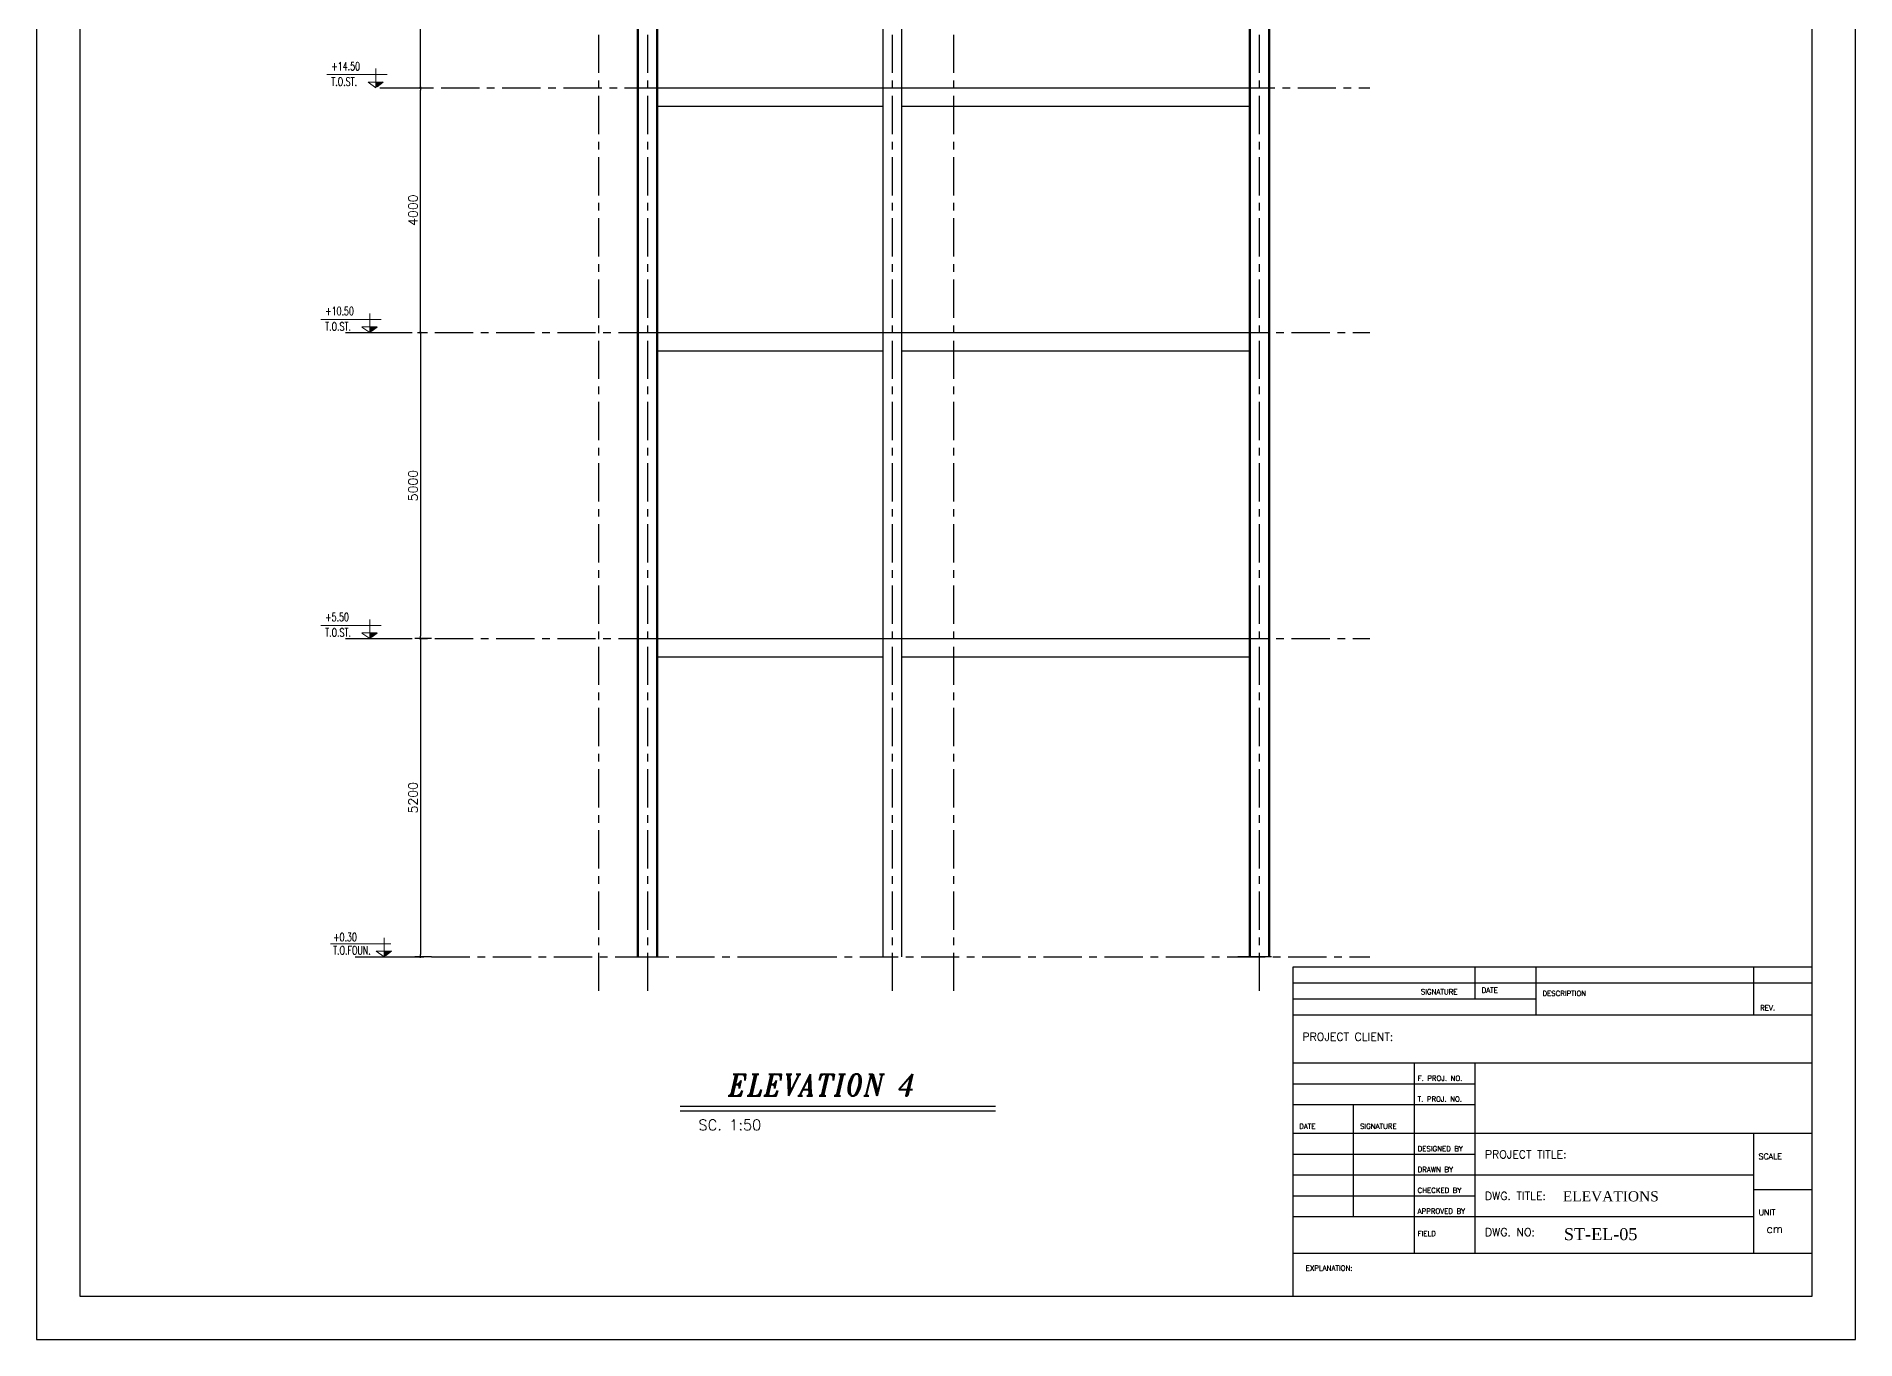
# Model space of a CAD drawing. Header units: inches. Extents: x 1387 to 2676, y -3554 to -2136.
# Drawn here: x 2520.3 to 2579.7, y -3337.5 to -3294.9 of the extents above; entities that cross this region are included whole.
import ezdxf

# ---------------------------------------------------------------- set-up
doc = ezdxf.new("R2010")
doc.units = ezdxf.units.IN
doc.header["$MEASUREMENT"] = 0
doc.linetypes.add('CENTER', pattern=[2, 1.25, -0.25, 0.25, -0.25])
doc.linetypes.add('HIDDEN', pattern=[0.375, 0.25, -0.125])
for name, color, linetype in [('1', 1, 'Continuous'), ('2H', 2, 'HIDDEN'), ('3', 3, 'HIDDEN'), ('3G', 3, 'Continuous'), ('4C', 4, 'Continuous'), ('6M', 6, 'Continuous'), ('AXE', 1, 'CENTER'), ('D', 1, 'Continuous'), ('DIM', 8, 'Continuous'), ('Layer4', 118, 'Continuous'), ('LEVEL', 3, 'HIDDEN'), ('Pich', 2, 'Continuous')]:
    doc.layers.add(name, color=color, linetype=linetype)
doc.layers.add('2', color=2, linetype='Continuous', lineweight=9)
doc.styles.add('ITALICT', font='italict')
doc.styles.add('ROMANS', font='ROMANS')
doc.styles.add('ROMANT', font='romant')
doc.styles.add('style1', font='times.ttf')
doc.dimstyles.new('1-50-2', dxfattribs={"dimtxt": 0.3, "dimasz": 0.08, "dimexe": 0.18, "dimexo": 0.0625, "dimgap": 0.09, "dimtad": 1, "dimdec": 0, "dimlfac": 500, "dimdsep": 46, "dimtxsty": 'ROMANT', "dimblk": 'DOT', "dimcen": 0.09, "dimclrd": 1, "dimclre": 1, "dimclrt": 3, "dimadec": 0, "dimazin": 0, "dimtfac": 1, "dimtdec": 0, "dimtix": 1, "dimtofl": 0, "dimtmove": 2, "dimatfit": 3, "dimldrblk": 'DOT', "dimfxl": 1, "dimtolj": 1, "dimarcsym": 0})

# ---------------------------------------------------------------- blocks, each defined once
blk = doc.blocks.new('DOT')
at = {"layer": 'DIM', "color": 0, "linetype": 'ByBlock'}
blk.add_line((-0.5, 0), (-1, 0), dxfattribs=at)
at = {"layer": 'DIM', "color": 0, "linetype": 'ByBlock', "const_width": 0.5}
blk.add_lwpolyline([(-0.25, 0, 1), (0.25, 0, 1)], format="xyb", close=True, dxfattribs=at)
blk = doc.blocks.new('*D2774')
at = {"layer": 'Defpoints', "color": 0, "transparency": 16777216}
for p in [(2532.643, -3296.568), (2532.804, -3296.568), (2532.643, -3304.568)]:
    blk.add_point(p, dxfattribs=at)
at = {"layer": 'Pich', "color": 1, "lineweight": -2, "transparency": 16777216}
for p, q in [((2532.705, -3296.568), (2532.984, -3296.568)), ((2532.804, -3304.488), (2532.804, -3296.648)), ((2532.705, -3304.568), (2532.984, -3304.568))]:
    blk.add_line(p, q, dxfattribs=at)
at = {"layer": 'Pich', "color": 1, "lineweight": -2, "transparency": 16777216, "xscale": 0.08, "yscale": 0.08, "zscale": 0.08}
for p, rotation in [((2532.804, -3296.568), 90), ((2532.804, -3304.568), 270)]:
    blk.add_blockref('DOT', p, dxfattribs=dict(at, rotation=rotation))
at = {"layer": 'Pich', "color": 3, "transparency": 16777216, "insert": (2532.564, -3300.568), "char_height": 0.3, "attachment_point": 5, "rotation": 90, "style": 'ROMANT'}
blk.add_mtext('\\A1;4000', dxfattribs=at)
blk = doc.blocks.new('_Dot')
at = {"layer": 'DIM', "color": 0, "lineweight": -2}
blk.add_line((-0.5, 0), (-1, 0), dxfattribs=at)
at = {"layer": 'DIM', "color": 0, "const_width": 0.5}
blk.add_lwpolyline([(-0.25, 0, 1), (0.25, 0, 1)], format="xyb", close=True, dxfattribs=at)
blk = doc.blocks.new('*D2775')
at = {"layer": 'Defpoints', "color": 0, "transparency": 16777216}
for p in [(2532.804, -3304.568), (2532.804, -3314.568), (2532.804, -3314.568)]:
    blk.add_point(p, dxfattribs=at)
at = {"layer": 'Pich', "color": 1, "lineweight": -2, "transparency": 16777216}
for p, q in [((2532.804, -3304.648), (2532.804, -3314.488)), ((2532.867, -3304.568), (2532.984, -3304.568)), ((2532.867, -3314.568), (2532.984, -3314.568))]:
    blk.add_line(p, q, dxfattribs=at)
at = {"layer": 'Pich', "color": 1, "lineweight": -2, "transparency": 16777216, "xscale": 0.08, "yscale": 0.08, "zscale": 0.08}
for p, rotation in [((2532.804, -3304.568), 90), ((2532.804, -3314.568), 270)]:
    blk.add_blockref('DOT', p, dxfattribs=dict(at, rotation=rotation))
at = {"layer": 'Pich', "color": 3, "transparency": 16777216, "insert": (2532.564, -3309.568), "char_height": 0.3, "attachment_point": 5, "rotation": 90, "style": 'ROMANT'}
blk.add_mtext('\\A1;5000', dxfattribs=at)
blk = doc.blocks.new('*D2776')
at = {"layer": 'Defpoints', "color": 0, "transparency": 16777216}
for p in [(2533.224, -3314.568), (2532.804, -3324.968), (2533.224, -3324.968)]:
    blk.add_point(p, dxfattribs=at)
at = {"layer": 'Pich', "color": 1, "lineweight": -2, "transparency": 16777216}
for p, q in [((2533.162, -3314.568), (2532.624, -3314.568)), ((2532.804, -3314.648), (2532.804, -3324.888)), ((2533.162, -3324.968), (2532.624, -3324.968))]:
    blk.add_line(p, q, dxfattribs=at)
at = {"layer": 'Pich', "color": 1, "lineweight": -2, "transparency": 16777216, "xscale": 0.08, "yscale": 0.08, "zscale": 0.08}
for p, rotation in [((2532.804, -3314.568), 90), ((2532.804, -3324.968), 270)]:
    blk.add_blockref('DOT', p, dxfattribs=dict(at, rotation=rotation))
at = {"layer": 'Pich', "color": 3, "transparency": 16777216, "insert": (2532.564, -3319.768), "char_height": 0.3, "attachment_point": 5, "rotation": 90, "style": 'ROMANT'}
blk.add_mtext('\\A1;5200', dxfattribs=at)
blk = doc.blocks.new('*D2777')
at = {"layer": 'Defpoints', "color": 0, "transparency": 16777216}
for p in [(2532.634, -3287.568), (2532.804, -3287.568), (2532.634, -3296.568)]:
    blk.add_point(p, dxfattribs=at)
at = {"layer": 'Pich', "color": 1, "lineweight": -2, "transparency": 16777216}
for p, q in [((2532.697, -3287.568), (2532.984, -3287.568)), ((2532.804, -3296.488), (2532.804, -3287.648)), ((2532.697, -3296.568), (2532.984, -3296.568))]:
    blk.add_line(p, q, dxfattribs=at)
at = {"layer": 'Pich', "color": 1, "lineweight": -2, "transparency": 16777216, "xscale": 0.08, "yscale": 0.08, "zscale": 0.08}
for p, rotation in [((2532.804, -3287.568), 90), ((2532.804, -3296.568), 270)]:
    blk.add_blockref('DOT', p, dxfattribs=dict(at, rotation=rotation))
at = {"layer": 'Pich', "color": 3, "transparency": 16777216, "insert": (2532.564, -3292.068), "char_height": 0.3, "attachment_point": 5, "rotation": 90, "style": 'ROMANT'}
blk.add_mtext('\\A1;4500', dxfattribs=at)

msp = doc.modelspace()

# ---------------------------------------------------------------- linework, layer by layer
at = {"layer": '1'}
for p, q in [((2561.31999673, -3325.30521226), (2561.31999673, -3336.06032977)), ((2561.31999673, -3325.30521226), (2561.31999673, -3334.64774623)), ((2578.30094543, -3325.30521226), (2561.31999673, -3325.30521226)), ((2578.30094543, -3325.82839135), (2561.31999673, -3325.82839135)), ((2567.28423837, -3326.35157045), (2567.28423837, -3325.30521226)), ((2569.27231892, -3326.87474954), (2569.27231892, -3325.30521226)), ((2576.38755456, -3326.87474954), (2576.38755456, -3325.30521226)), ((2569.27231892, -3326.35157045), (2561.31999673, -3326.35157045)), ((2578.30094543, -3326.87474954), (2561.31999673, -3326.87474954)), ((2578.30094543, -3328.44428681), (2561.31999673, -3328.44428681)), ((2565.29615783, -3334.64774623), (2565.29615783, -3328.44428681)), ((2567.28423837, -3334.64774623), (2567.28423837, -3328.44428681)), ((2567.28423837, -3329.12441963), (2561.31999673, -3329.12441963)), ((2567.28423837, -3329.80455245), (2561.31999673, -3329.80455245)), ((2563.30807728, -3333.46680609), (2563.30807728, -3329.80455245)), ((2567.28423837, -3330.74627481), (2561.31999673, -3330.74627481)), ((2578.30094543, -3330.74627481), (2567.28423837, -3330.74627481)), ((2576.38755456, -3334.64774623), (2576.38755456, -3330.74627481)), ((2567.28423837, -3331.42640763), (2561.31999673, -3331.42640763)), ((2576.38755456, -3332.10654045), (2561.31999673, -3332.10654045)), ((2567.28423837, -3332.78667327), (2561.31999673, -3332.78667327)), ((2578.30094543, -3332.57740163), (2576.38755456, -3332.57740163)), ((2567.28423837, -3333.46680609), (2561.31999673, -3333.46680609)), ((2576.38755456, -3333.46680609), (2567.28423837, -3333.46680609)), ((2561.31999673, -3334.64774623), (2578.30094543, -3334.64774623))]:
    msp.add_line(p, q, dxfattribs=at)
msp.add_lwpolyline([(2578.30094543, -3336.06032977), (2578.30094543, -3254.79197961), (2521.6679488, -3254.79197961), (2521.6679488, -3336.06032977)], close=True, dxfattribs=at)
at = {"layer": '2'}
for p, q in [((2531.35257615, -3296.56786728, 0.01499996), (2531.35257615, -3295.94343661, 0.01499996)), ((2531.72248305, -3296.13975336, 0.01499996), (2529.75082998, -3296.13975336, 0.01499996)), ((2531.35257615, -3296.56786728, 0.01499996), (2531.09253129, -3296.38770442, 0.01499996)), ((2531.09259788, -3296.38299358, 0.01499996), (2531.59268416, -3296.38299358, 0.01499996)), ((2531.52248305, -3304.13975336), (2529.55082998, -3304.13975336)), ((2531.15257615, -3304.56786728), (2530.89253129, -3304.38770442)), ((2530.89259788, -3304.38299358), (2531.39268416, -3304.38299358)), ((2531.15257615, -3304.56786728), (2531.15257615, -3303.94343661)), ((2531.15257615, -3314.56786728), (2531.15257615, -3313.94343661)), ((2531.52248305, -3314.13975336), (2529.55082998, -3314.13975336)), ((2531.15257615, -3314.56786728), (2530.89253129, -3314.38770442)), ((2530.89259788, -3314.38299358), (2531.39268416, -3314.38299358)), ((2531.83472333, -3324.53975336), (2529.86307027, -3324.53975336)), ((2531.62187734, -3324.96786728), (2531.62187734, -3324.34343661)), ((2531.62187734, -3324.96786728), (2531.36183248, -3324.78770442)), ((2531.36189907, -3324.78299358), (2531.86198535, -3324.78299358))]:
    msp.add_line(p, q, dxfattribs=at)
at = {"layer": '2H'}
for p, q in [((2531.59261756, -3296.38770442, 0.01499996), (2531.35257615, -3296.56786728, 0.01499996)), ((2531.39261756, -3304.38770442), (2531.15257615, -3304.56786728)), ((2531.39261756, -3314.38770442), (2531.15257615, -3314.56786728)), ((2531.86191875, -3324.78770442), (2531.62187734, -3324.96786728))]:
    msp.add_line(p, q, dxfattribs=at)
at = {"layer": '3'}
for points in [[(2531.35257615, -3296.56786728, 0.01499996), (2531.59261756, -3296.38770442, 0.01499996), (2531.35257615, -3296.38770442, 0.01499996)], [(2531.15257615, -3304.56786728), (2531.39261756, -3304.38770442), (2531.15257615, -3304.38770442)], [(2531.15257615, -3314.56786728), (2531.39261756, -3314.38770442), (2531.15257615, -3314.38770442)], [(2531.62187734, -3324.96786728), (2531.86191875, -3324.78770442), (2531.62187734, -3324.78770442)]]:
    msp.add_solid(points, dxfattribs=at)
at = {"layer": '3G'}
for p, q in [((2539.89492842, -3262.56786731), (2539.89498726, -3324.96786731)), ((2539.92492841, -3262.56496313), (2539.92498726, -3324.96786728)), ((2540.52492836, -3262.50688021), (2540.52498726, -3324.96786728)), ((2540.55492836, -3262.50397606), (2540.55498726, -3324.96786725)), ((2559.89504331, -3262.50397606), (2559.89498441, -3324.96786725)), ((2559.9250433, -3262.50688021), (2559.92498441, -3324.96786728)), ((2560.52504325, -3262.56496313), (2560.52498441, -3324.96786728)), ((2560.55504325, -3262.56786731), (2560.55498441, -3324.96786731)), ((2547.92502292, -3271.26789368, -0.01499984), (2547.92493332, -3324.96788236)), ((2548.52502292, -3271.26789368, -0.01499984), (2548.52493332, -3324.96788236)), ((2540.52497745, -3296.56786728), (2547.92497347, -3296.56785909, 0.02715663)), ((2548.5249503, -3296.56787418, 0.01215666), (2559.92509919, -3296.56788236, 0.01499996)), ((2540.52497745, -3297.16786728), (2547.92497347, -3297.16785909, 0.02715663)), ((2548.5249503, -3297.16787418, 0.01215666), (2559.92509919, -3297.16788236, 0.01499996)), ((2540.52497745, -3304.56786728, -0.01499996), (2547.92497347, -3304.56785909, 0.01215666)), ((2548.5249503, -3304.56787418, -0.0028433), (2559.92509919, -3304.56788236)), ((2540.52497745, -3305.16786728, -0.01499996), (2547.92497347, -3305.16785909, 0.01215666)), ((2548.5249503, -3305.16787418, -0.0028433), (2559.92509919, -3305.16788236)), ((2540.52497745, -3314.56786728, -0.01499996), (2547.92497347, -3314.56785909, 0.01215666)), ((2548.5249503, -3314.56787418, -0.0028433), (2559.92509919, -3314.56788236)), ((2540.52497745, -3315.16786728, -0.01499996), (2547.92497347, -3315.16785909, 0.01215666)), ((2548.5249503, -3315.16787418, -0.0028433), (2559.92509919, -3315.16788236)), ((2539.82498682, -3324.96786756), (2540.92498682, -3324.96786643)), ((2543.92519113, -3324.9680721), (2545.32519113, -3324.96804418)), ((2560.62498484, -3324.96786756), (2559.52498484, -3324.96786643)), ((2541.30623629, -3329.99558622), (2551.60270413, -3329.99558622))]:
    msp.add_line(p, q, dxfattribs=at)
at = {"layer": '3G', "linetype": 'ByBlock'}
msp.add_line((2541.29341534, -3329.99558622), (2551.60270413, -3329.99558622), dxfattribs=at)
at = {"layer": '6M', "color": 4}
msp.add_line((2541.29341534, -3329.84501909), (2551.60270413, -3329.84501909), dxfattribs=at)
at = {"layer": 'AXE'}
for p, q in [((2538.62491655, -3258.8333486), (2538.624989, -3326.16956945)), ((2540.22491655, -3258.83334709), (2540.224989, -3326.16956794)), ((2548.22500402, -3258.83334709), (2548.22507647, -3326.16956794)), ((2550.22499651, -3258.83334709), (2550.22492406, -3326.16956794)), ((2560.22504147, -3258.83334709), (2560.22496902, -3326.16956794)), ((2531.48104555, -3296.56786728), (2563.83674818, -3296.56786728)), ((2531.28104555, -3304.56786728, -0.01499996), (2563.83674818, -3304.56786728, -0.01499996)), ((2531.28104555, -3314.56786728, -0.01499996), (2563.83674818, -3314.56786728, -0.01499996)), ((2531.16953597, -3324.96786728), (2563.83674818, -3324.96786728))]:
    msp.add_line(p, q, dxfattribs=at)
at = {"layer": 'D'}
for p, q in [((2530.35996363, -3304.56786728), (2532.51032443, -3304.56786728)), ((2530.35996363, -3314.56786728), (2532.51032443, -3314.56786728)), ((2530.67220391, -3324.96786728), (2532.82256471, -3324.96786728))]:
    msp.add_line(p, q, dxfattribs=at)
at = {"layer": 'Layer4'}
msp.add_lwpolyline([(2520.25212388, -3253.37615469), (2520.25212388, -3337.47615469), (2579.71677035, -3337.47615469), (2579.71677035, -3253.37615469)], close=True, dxfattribs=at)

# ---------------------------------------------------------------- texts
at = {"layer": '1'}
for s, height, style, p in [('SIGNATURE', 0.167417309, 'ROMANS', (2565.50542946, -3326.19461672)), ('DATE', 0.167417309, 'ROMANS', (2567.49351001, -3326.14229881)), ('DESCRIPTION', 0.1674173092, 'ROMANS', (2569.48159056, -3326.24693463)), ('REV.', 0.167417309, 'ROMANS', (2576.5968262, -3326.71779581)), ('PROJECT CLIENT:', 0.2615895456, 'ROMANS', (2561.63390419, -3327.70909824)), ('F. PROJ. NO.', 0.1674173092, 'ROMANS', (2565.40079365, -3329.01978381)), ('T. PROJ. NO.', 0.1674173092, 'ROMANS', (2565.40079365, -3329.69991663)), ('DATE', 0.167417309, 'ROMANS', (2561.52926837, -3330.58932108)), ('SIGNATURE', 0.167417309, 'ROMANS', (2563.51734892, -3330.58932108)), ('DESIGNED BY', 0.1674173092, 'ROMANS', (2565.40079365, -3331.32177181)), ('PROJECT TITLE:', 0.2615895456, 'ROMANS', (2567.59814583, -3331.55341522)), ('SCALE', 0.188344473, 'ROMANS', (2576.54450829, -3331.58336136)), ('DRAWN BY', 0.167417309, 'ROMANS', (2565.40079365, -3332.00190463)), ('CHECKED BY', 0.167417309, 'ROMANS', (2565.40079365, -3332.68203745)), ('DWG. TITLE:', 0.2615895456, 'ROMANS', (2567.59814583, -3332.91368085)), ('ELEVATIONS', 0.333526671, 'style1', (2570.14730268, -3332.95982637)), ('APPROVED BY', 0.1674173092, 'ROMANS', (2565.40079365, -3333.36217027)), ('UNIT', 0.188344473, 'ROMANS', (2576.54450829, -3333.41448818)), ('FIELD', 0.167417309, 'ROMANS', (2565.40079365, -3334.094621)), ('DWG. NO:', 0.261589546, 'ROMANS', (2567.59814583, -3334.094621)), ('ST-EL-05', 0.392384318, 'style1', (2570.18199682, -3334.22650687)), ('cm', 0.261589546, 'ROMANS', (2576.80609783, -3333.98998518)), ('EXPLANATION:', 0.1674173092, 'ROMANS', (2561.74409658, -3335.22336007))]:
    msp.add_text(s, height=height, dxfattribs=dict(at, style=style)).set_placement(p)
at = {"layer": '3G', "style": 'ROMANS'}
msp.add_text('SC. 1:50', height=0.35, dxfattribs=at).set_placement((2541.89282657, -3330.63637459))
at = {"layer": '4C', "style": 'ITALICT', "width": 0.9}
msp.add_text('ELEVATION 4', height=0.7, dxfattribs=at).set_placement((2542.86872599, -3329.50502128))
at = {"layer": 'LEVEL', "style": 'ROMANS', "width": 0.7}
for s, p in [('+14.50', (2529.89162821, -3296.00011924, 0.01499996)), ('T.O.ST.  ', (2529.89162821, -3296.50136615, 0.01499996)), ('+10.50', (2529.69162821, -3304.00011924)), ('T.O.ST.  ', (2529.69162821, -3304.50136615)), ('+5.50', (2529.69162821, -3314.00011924)), ('T.O.ST.  ', (2529.69162821, -3314.50136615)), ('T.O.FOUN.', (2529.95172629, -3324.88837203)), ('+0.30', (2529.95172629, -3324.45881468))]:
    msp.add_text(s, height=0.27, dxfattribs=at).set_placement(p)

# ---------------------------------------------------------------- dimensions: what is measured, and where the dimension line sits
at = {"layer": 'Pich'}
for base, p1, p2, picture, middle in [((2532.80403673, -3287.56786728), (2532.63403673, -3296.56786728), (2532.63403673, -3287.56786728), '*D2777', (2532.56403673, -3292.06786728)), ((2532.80403673, -3296.56786728), (2532.64256101, -3304.56786728), (2532.64256101, -3296.56786728), '*D2774', (2532.56403673, -3300.56786728)), ((2532.80403673, -3314.56786728), (2532.80403673, -3304.56786728), (2532.80403673, -3314.56786728), '*D2775', (2532.56403673, -3309.56786728)), ((2532.80403673, -3324.96786728), (2533.22403673, -3314.56786728), (2533.22403673, -3324.96786728), '*D2776', (2532.56403673, -3319.76786728))]:
    dim = msp.add_linear_dim(base=base, p1=p1, p2=p2, angle=90, dimstyle='1-50-2', dxfattribs=at)
    dim.commit()
    dim.dimension.update_dxf_attribs({"geometry": picture, "text_midpoint": middle})

doc.saveas('drawing.dxf')
